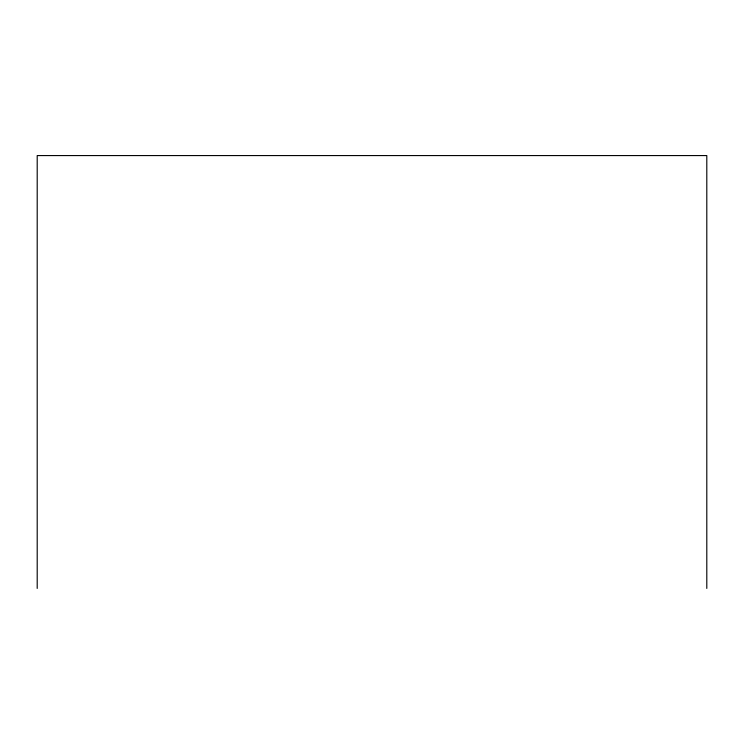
<?xml version="1.0" encoding="UTF-8"?>
<svg xmlns="http://www.w3.org/2000/svg" width="744" height="744" viewBox="0 0 744 744"><rect width="100%" height="100%" fill="white"/><g stroke="black" fill="none" stroke-linecap="round" stroke-linejoin="round"><path stroke-width="1.12" d="M706.8 588.43L706.8 155.57L37.2 155.57L37.2 588.43"/></g></svg>
